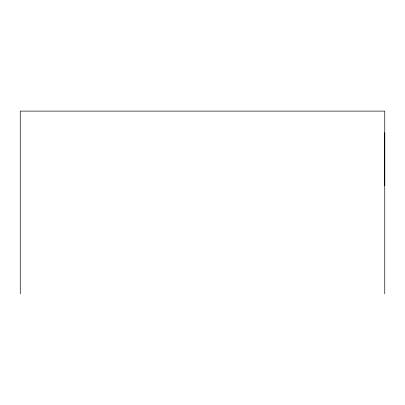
<?xml version="1.0" encoding="UTF-8"?>
<svg xmlns="http://www.w3.org/2000/svg" width="405" height="405" viewBox="0 0 405 405"><rect width="100%" height="100%" fill="white"/><g stroke="black" fill="none" stroke-linecap="round" stroke-linejoin="round"><path stroke-width="0.61" d="M384.75 185.865L384.75 132.663M384.75 293.888L384.75 111.112L20.25 111.112L20.25 293.888"/></g></svg>
